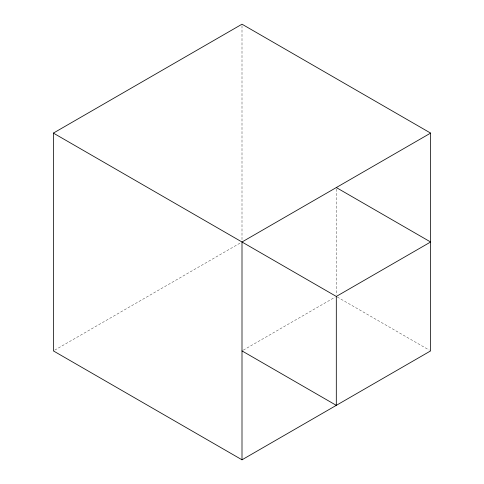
<?xml version="1.0" encoding="UTF-8"?>
<svg xmlns="http://www.w3.org/2000/svg" width="484" height="484" viewBox="0 0 484 484"><rect width="100%" height="100%" fill="white"/><g stroke="black" fill="none" stroke-linecap="round" stroke-linejoin="round"><path stroke-width="0.36" stroke-dasharray="2.42 1.81" d="M54.686 350.15L240.693 242.756M243.301 350.15L335.007 297.2M337.287 297.019L429.32 350.15M336.307 189.05L336.307 294.95M242 25.706L242 240.494"/><path stroke-width="0.73" d="M53.379 133.1L242 24.2L430.621 133.1L430.621 350.9L242 459.8L53.379 350.9L53.379 133.1L336.307 296.45L430.621 242L336.307 187.55M430.621 133.1L242 242L242 459.8M242 350.9L336.307 405.35L336.307 296.45"/></g></svg>
